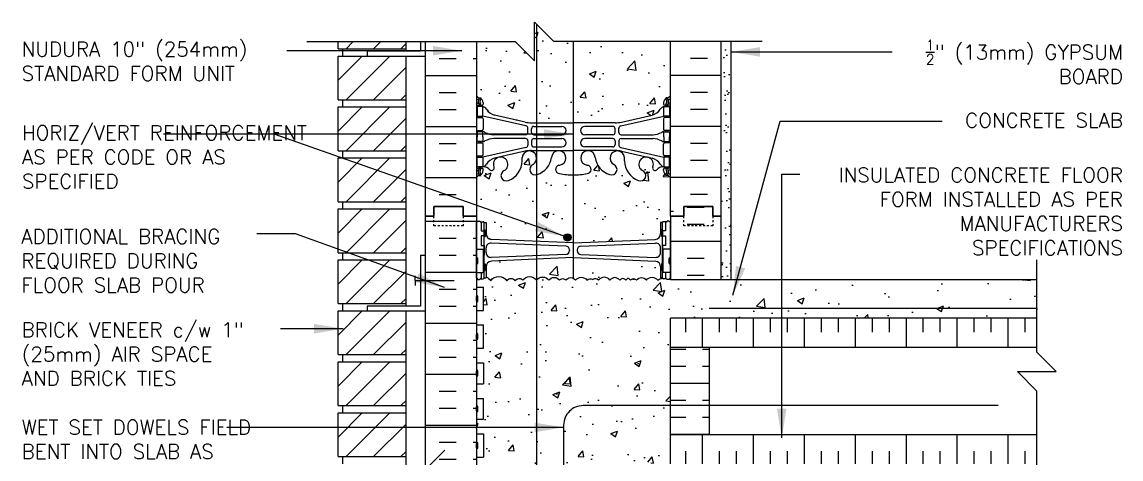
# Model space of a CAD drawing. Header units: inches. Extents: x 194.4 to 285.1, y 91.9 to 159.
# Drawn here: x 228.4 to 285.1, y 136.5 to 159 of the extents above; entities that cross this region are included whole.
import ezdxf

# ---------------------------------------------------------------- set-up
doc = ezdxf.new("R2010")
doc.units = ezdxf.units.IN
doc.header["$LTSCALE"] = 0.5
doc.header["$MEASUREMENT"] = 0
doc.linetypes.add('DASHED2', pattern=[0.375, 0.25, -0.125])
for name, color, linetype in [('HATCH', 12, 'Continuous'), ('line25', 2, 'Continuous'), ('LINE3', 3, 'Continuous'), ('LINE50', 5, 'Continuous'), ('LINE9', 9, 'Continuous'), ('TEXT', 4, 'Continuous'), ('Web_Edge', 9, 'Continuous')]:
    doc.layers.add(name, color=color, linetype=linetype)
doc.styles.add('DIM', font='romans.shx', dxfattribs={"width": 0.7})
doc.styles.add('ROMANS', font='romans.shx', dxfattribs={"height": 0.75})
doc.styles.get("Standard").update_dxf_attribs({"font": 'romans.shx', "height": 0.75})
doc.linetypes.add('STEEL', pattern='A,0.5,-0.2,["X",Standard,S=0.1,R=0,X=-0.1,Y=-0.05],-0.1', length=0.8)
doc.dimstyles.new('ext_8', dxfattribs={"dimscale": 8, "dimtxt": 0.09375, "dimasz": 0.09375, "dimexe": 0.09375, "dimexo": 0.0625, "dimgap": 0.0625, "dimtad": 1, "dimdec": 1, "dimzin": 3, "dimdsep": 46, "dimlunit": 4, "dimtxsty": 'DIM', "dimcen": 0.09, "dimdle": 0.09375, "dimclrt": 4, "dimadec": 0, "dimazin": 0, "dimtfac": 1, "dimtdec": 1, "dimtmove": 2, "dimatfit": 3, "dimfxl": 1, "dimfrac": 2, "dimtolj": 1, "dimtzin": 0, "dimarcsym": 0})
pattern_1 = [(50, (0, 0), (3.5863, -0.31376), [0.375, -4.125]), (355, (0, 0), (-0.693757, 3.76096), [0.3, -3.3]), (100.4514, (0.299, -0.026), (2.892544, 3.4472), [0.3187, -3.50571]), (46.1842, (0, 1), (5.336207, -0.827596), [0.5625, -6.1875]), (96.6356, (0.4447, 0.931), (4.67331, 4.87059), [0.47805, -5.25857]), (351.1842, (0, 1), (4.67331, 4.87059), [0.45, -4.95]), (21, (0.5, 0.75), (2.984535, -2.013094), [0.375, -4.125]), (326, (0.5, 0.75), (1.216577, 3.62575), [0.3, -3.3]), (71.4514, (0.7487, 0.5822), (4.201112, 1.612656), [0.3187, -3.50571]), (37.5, (0, 0), (0.0607993, 1.6644693), [0, -3.26, 0, -3.35, 0, -3.3125]), (7.5, (0, 0), (1.315348, 1.972059), [0, -1.91, 0, -3.185, 0, -1.2625]), (327.5, (-1.115, 0), (2.669112, -0.1127744), [0, -1.25, 0, -3.9, 0, -5.175]), (317.5, (-1.615, 0), (2.915931, 0.500525), [0, -1.625, 0, -2.59, 0, -3.675])]

msp = doc.modelspace()

# ---------------------------------------------------------------- hatches: boundary and pattern name
at = {"layer": 'HATCH'}
h = msp.add_hatch(dxfattribs=at)
h.set_pattern_fill('AR-CONC', color=256, scale=0.5)
h.set_pattern_definition(pattern_1)
h.paths.add_polyline_path([(261.335, 146.38, 0.390098), (261.06, 146.679), (256.852, 146.863, 0.020761), (256.835, 146.864, 0.020761), (256.818, 146.863), (252.61, 146.679, 0.390098), (252.335, 146.38), (252.335, 145.867, -0.121296), (252.577, 145.671, -0.520567), (253.403, 145.671, -0.520567), (253.84, 145.671, -0.520567), (254.229, 145.695, -0.520567), (254.934, 145.695, -0.520567), (255.566, 145.695, -0.520567), (256.125, 145.695, -0.520567), (256.441, 145.695, -0.520567), (256.951, 145.695, -0.520567), (257.534, 145.695, -0.358767), (257.835, 145.739, -0.358767), (258.136, 145.695, -0.520567), (258.719, 145.695, -0.520567), (259.229, 145.695, -0.520567), (259.545, 145.695, -0.115213), (259.661, 145.799, -0.115213), (259.776, 145.695, -0.520567), (260.092, 145.695, -0.520567), (260.603, 145.695, -0.520567), (261.186, 145.695, -0.11209), (261.438, 145.801, -0.092707), (261.435, 145.819), (261.335, 145.819)])
h.paths.add_polyline_path([(261.835, 155.182), (261.835, 157.989), (255.835, 157.989), (254.835, 158.989), (254.835, 156.989), (253.835, 157.989), (251.835, 157.989), (251.835, 155.182, 0.088416), (251.981, 155.084), (252.071, 155.084), (252.071, 155.043, -0.249069), (252.181, 154.836), (252.181, 154.768, -0.414214), (252.118, 154.706), (252.071, 154.706), (252.071, 154.636), (252.176, 154.636, -0.155529), (252.352, 154.502, 0.180914), (252.769, 154.19), (254.35, 153.837, 0.054974), (254.677, 153.801), (256.835, 153.801), (258.993, 153.801, 0.054974), (259.32, 153.837), (260.901, 154.19, 0.180914), (261.318, 154.502, -0.155529), (261.494, 154.636), (261.599, 154.636), (261.599, 154.706), (261.551, 154.706, -0.414214), (261.489, 154.768), (261.489, 154.836, -0.249069), (261.599, 155.043), (261.599, 155.084), (261.689, 155.084, 0.08841)])
h = msp.add_hatch(dxfattribs=at)
h.set_pattern_fill('AR-SAND', color=256, scale=0.5, style=0)
h.set_pattern_definition([(37.5, (66.7022, 3.32965), (-0.0314967, 0.963412), [0, -0.76, 0, -0.85, 0, -0.8125]), (7.5, (66.7022, 3.3297), (0.8848884, 1.411073), [0, -0.41, 0, -0.685, 0, -0.2625]), (327.5, (66.0872, 3.32965), (1.557071, 0.0028295), [0, -0.25, 0, -0.9, 0, -1.175]), (317.5, (66.0872, 3.3297), (1.503063, 0.438838), [0, -0.125, 0, -0.59, 0, -0.675])])
h.paths.add_polyline_path([(264.46, 145.739), (264.96, 145.739), (264.96, 157.989), (264.46, 157.989), (264.46, 148.989)])
h = msp.add_hatch(dxfattribs=at)
h.set_pattern_fill('AR-CONC', color=256, scale=0.5)
h.set_pattern_definition(pattern_1)
h.paths.add_polyline_path([(261.835, 150.989, 0.08841), (261.689, 151.087), (261.599, 151.087), (261.599, 151.129, -0.249069), (261.489, 151.336), (261.489, 151.403, -0.414214), (261.551, 151.466), (261.599, 151.466), (261.599, 151.536), (261.494, 151.536, 0.231736), (261.136, 151.385, -0.8344), (260.925, 151.51), (260.936, 151.531, 2.155404), (260.398, 151.337, -1), (260.184, 150.826, -0.311223), (259.475, 151.842), (259.476, 152.007, 1.661382), (258.915, 151.654, -1), (258.701, 151.143, -0.30095), (257.965, 152.015, 1.661382), (257.404, 151.663, 0.055617), (257.583, 151.617, -0.843243), (257.549, 151.185, -0.047544), (256.835, 151.12, -0.047544), (256.121, 151.185, -0.843243), (256.087, 151.617, 0.055617), (256.266, 151.663, 1.661382), (255.705, 152.015, -0.30095), (254.969, 151.143, -1), (254.755, 151.654, 1.661382), (254.194, 152.007), (254.195, 151.842, -0.311223), (253.486, 150.826, -1), (253.272, 151.337, 2.155404), (252.733, 151.531), (252.745, 151.51, -0.834375), (252.534, 151.385, 0.23174), (252.176, 151.536), (252.071, 151.536), (252.071, 151.466), (252.118, 151.466, -0.414214), (252.181, 151.403), (252.181, 151.336, -0.249069), (252.071, 151.129), (252.071, 151.087), (251.981, 151.087, 0.088416), (251.835, 150.989), (251.835, 148.989), (251.835, 148.659), (251.915, 148.739), (252.005, 148.739), (252.035, 148.709), (252.185, 148.709, -0.414214), (252.235, 148.659), (252.335, 148.659), (252.335, 148.099, 0.390098), (252.61, 147.8), (256.818, 147.616, 0.020761), (256.835, 147.615, 0.020761), (256.852, 147.616), (261.06, 147.8, 0.390098), (261.335, 148.099), (261.335, 148.659), (261.435, 148.659, -0.414214), (261.485, 148.709), (261.585, 148.709), (261.635, 148.709), (261.665, 148.739), (261.755, 148.739), (261.835, 148.659), (261.835, 148.989)])
h = msp.add_hatch(dxfattribs=at)
h.set_pattern_fill('INSUL', color=256, scale=7, style=0)
h.set_pattern_definition([(0, (-2674.3267, -266.02), (0, 2.625), []), (0, (-2674.3267, -265.145), (0, 2.625), [0.875, -0.875]), (0, (-2674.3267, -264.27), (0, 2.625), [0.875, -0.875])])
h.paths.add_polyline_path([(249.21, 130.989), (249.647, 130.989), (249.647, 131.489), (251.147, 131.489), (251.147, 130.989), (251.835, 130.989), (251.835, 148.989), (251.147, 148.989), (251.147, 149.489), (249.647, 149.489), (249.647, 148.989), (249.21, 148.989)])
h = msp.add_hatch(dxfattribs=at)
h.set_pattern_fill('INSUL', color=256, scale=7, style=0)
h.set_pattern_definition([(0, (66.7022, 3.3297), (0, 2.625), []), (0, (66.7022, 4.2047), (0, 2.625), [0.875, -0.875]), (0, (66.7022, 5.0797), (0, 2.625), [0.875, -0.875])])
h.paths.add_polyline_path([(264.46, 148.989), (264.022, 148.989), (264.022, 149.489), (262.522, 149.489), (262.522, 148.989), (261.835, 148.989), (261.835, 145.739), (264.46, 145.739)])
h.paths.add_polyline_path([(264.46, 136.239), (261.835, 136.239), (261.835, 130.989), (262.522, 130.989), (262.522, 131.489), (264.022, 131.489), (264.022, 130.989), (264.46, 130.989)])
h = msp.add_hatch(dxfattribs=at)
h.set_pattern_fill('AR-CONC', color=256, scale=0.5)
h.set_pattern_definition(pattern_1)
h.paths.add_polyline_path([(261.835, 143.739), (280.731, 143.739), (280.731, 145.739), (261.835, 145.739, 0.02434), (261.78, 145.765), (261.755, 145.739), (261.665, 145.739), (261.635, 145.769), (261.485, 145.769, -0.309617), (261.438, 145.801, 0.11209), (261.186, 145.695, 0.520567), (260.603, 145.695, 0.520567), (260.092, 145.695, 0.520567), (259.776, 145.695, 0.115213), (259.661, 145.799, 0.115213), (259.545, 145.695, 0.520567), (259.229, 145.695, 0.520567), (258.719, 145.695, 0.520567), (258.136, 145.695, 0.358767), (257.835, 145.739, 0.358767), (257.534, 145.695, 0.520567), (256.951, 145.695, 0.520567), (256.441, 145.695, 0.520567), (256.125, 145.695, 0.520567), (255.566, 145.695, 0.520567), (254.934, 145.695, 0.520567), (254.229, 145.695, 0.520567), (253.84, 145.671, 0.520567), (253.403, 145.671, 0.520567), (252.577, 145.671, 0.121296), (252.335, 145.867), (252.335, 145.819), (252.235, 145.819, -0.414214), (252.185, 145.769), (252.085, 145.769), (252.035, 145.769), (252.005, 145.739), (251.915, 145.739), (251.835, 145.819), (251.835, 145.344), (252.2, 145.344), (252.2, 144.144), (251.835, 144.144), (251.835, 143.394), (252.2, 143.394), (252.2, 142.194), (251.835, 142.194), (251.835, 141.444), (252.2, 141.444), (252.2, 140.364), (251.835, 140.364), (251.835, 139.614), (252.2, 139.614), (252.2, 138.534), (251.835, 138.534), (251.835, 137.784), (252.2, 137.784), (252.2, 136.584), (251.835, 136.584), (251.835, 136.303, -0.412831), (252.577, 136.171, -0.520567), (253.403, 136.171, -0.520567), (253.84, 136.171, -0.520567), (254.229, 136.195, -0.520567), (254.934, 136.195, -0.520567), (255.566, 136.195, -0.520567), (256.125, 136.195, -0.520567), (256.441, 136.195, -0.520567), (256.951, 136.195, -0.520567), (257.534, 136.195, -0.358767), (257.835, 136.239, -0.358767), (258.136, 136.195, -0.520567), (258.719, 136.195, -0.520567), (259.229, 136.195, -0.520567), (259.545, 136.195, -0.606632), (259.835, 136.239, -0.606632), (260.125, 136.195, -0.520567), (260.441, 136.195, -0.520567), (260.951, 136.195, -0.520567), (261.534, 136.195, -0.358767), (261.835, 136.239), (261.835, 137.739), (261.835, 142.239)])
h.paths.add_polyline_path([(261.325, 122.302), (261.325, 123.663, 0.268138), (261.164, 123.811), (252.506, 123.811, 0.268156), (252.345, 123.663), (252.345, 122.302), (252.465, 122.102), (252.465, 121.989), (252.465, 121.877), (252.345, 121.677), (252.345, 120.316, 0.268156), (252.506, 120.168), (261.164, 120.168, 0.268138), (261.325, 120.316), (261.325, 121.677), (261.205, 121.877), (261.205, 121.989), (261.205, 122.102)])
h.paths.add_polyline_path([(261.325, 115.555, 0.108935), (261.172, 115.442, -0.8344), (260.961, 115.568), (260.972, 115.589, 2.155404), (260.434, 115.395, -1), (260.22, 114.884, -0.311223), (259.511, 115.9), (259.512, 116.065, 1.661382), (258.951, 115.712, -1), (258.737, 115.201, -0.307094), (257.998, 116.096, 1.604516), (257.44, 115.72, 0.044004), (257.581, 115.681, -0.921438), (257.585, 115.242, -0.049932), (256.835, 115.178, -0.049932), (256.085, 115.242, -0.921438), (256.089, 115.681, 0.044004), (256.23, 115.72, 1.604516), (255.671, 116.096, -0.307094), (254.933, 115.201, -1), (254.719, 115.712, 1.661382), (254.158, 116.065), (254.159, 115.919, -0.316114), (253.45, 114.884, -1), (253.236, 115.395, 2.135543), (252.696, 115.594, -0.940447), (252.498, 115.442, 0.108938), (252.345, 115.555), (252.345, 113.718), (252.245, 113.718), (252.245, 113.688, -0.414214), (252.195, 113.638), (252.069, 113.638), (252.026, 113.507, -0.725737), (251.92, 113.488), (251.835, 113.749), (251.835, 112.99), (256.033, 112.989), (257.033, 111.989), (257.033, 112.989), (257.033, 113.989), (258.033, 112.989), (261.835, 112.99), (261.835, 113.749), (261.756, 113.507, -0.725737), (261.65, 113.488), (261.601, 113.638), (261.475, 113.638, -0.414214), (261.425, 113.688), (261.425, 113.718), (261.325, 113.718)])
h = msp.add_hatch(dxfattribs=at)
h.set_pattern_fill('INSUL', color=256, scale=7, angle=90, style=0)
h.set_pattern_definition([(90, (63.998, 6.5134), (-2.625, 2e-16), []), (90, (63.123, 6.5134), (-2.625, 2e-16), [0.875, -0.875]), (90, (62.248, 6.5134), (-2.625, 2e-16), [0.875, -0.875])])
h.paths.add_polyline_path([(280.731, 143.739), (261.835, 143.739), (261.835, 142.239), (280.731, 142.239)])
h.paths.add_polyline_path([(280.731, 136.239), (280.731, 137.739), (261.835, 137.739), (261.835, 136.239)])
h = msp.add_hatch(dxfattribs=at)
h.set_pattern_fill('INSUL', color=256, scale=7)
h.set_pattern_definition([(0, (63.998, 6.5134), (0, 2.625), []), (0, (63.998, 7.3884), (0, 2.625), [0.875, -0.875]), (0, (63.998, 8.2634), (0, 2.625), [0.875, -0.875])])
h.paths.add_polyline_path([(263.835, 139.239), (261.835, 139.239), (261.835, 137.739), (263.835, 137.739)])
h.paths.add_polyline_path([(263.835, 142.239), (261.835, 142.239), (261.835, 139.239), (263.835, 139.239)])
at = {"layer": 'LINE3'}
msp.add_hatch(color=256, dxfattribs=at).paths.add_polyline_path([(256.72, 147.9, 1), (256.345, 147.9, 1)])

# ---------------------------------------------------------------- linework, layer by layer
at = {"layer": 'HATCH'}
for p, q in [((245.118, 157.614), (245.493, 157.989)), ((246.532, 157.614), (246.907, 157.989)), ((247.946, 157.614), (248.21, 157.878)), ((249.923, 157.98), (250.798, 157.98)), ((251.673, 157.98), (251.835, 157.98)), ((263.747, 157.98), (262.872, 157.98)), ((244.71, 155.996), (245.954, 157.239)), ((245.118, 154.989), (247.368, 157.239)), ((249.923, 157.105), (250.798, 157.105)), ((251.673, 157.105), (251.835, 157.105)), ((263.747, 157.105), (262.872, 157.105)), ((246.532, 154.989), (248.21, 156.667)), ((249.21, 156.23), (251.835, 156.23)), ((264.46, 156.23), (261.835, 156.23)), ((247.946, 154.989), (248.21, 155.253)), ((249.923, 155.355), (250.798, 155.355)), ((263.747, 155.355), (262.872, 155.355)), ((244.71, 153.371), (245.954, 154.614)), ((245.118, 152.364), (247.368, 154.614)), ((249.923, 154.48), (250.798, 154.48)), ((263.747, 154.48), (262.872, 154.48)), ((246.532, 152.364), (248.21, 154.042)), ((249.21, 153.605), (251.835, 153.605)), ((264.46, 153.605), (261.835, 153.605)), ((247.946, 152.364), (248.21, 152.628)), ((249.923, 152.73), (250.798, 152.73)), ((263.747, 152.73), (262.872, 152.73)), ((244.71, 150.746), (245.954, 151.989)), ((245.118, 149.739), (247.368, 151.989)), ((249.923, 151.855), (250.798, 151.855)), ((263.747, 151.855), (262.872, 151.855)), ((246.532, 149.739), (248.21, 151.417)), ((249.21, 150.98), (251.835, 150.98)), ((264.46, 150.98), (261.835, 150.98)), ((247.946, 149.739), (248.21, 150.003)), ((249.923, 150.105), (250.798, 150.105)), ((263.747, 150.105), (262.872, 150.105)), ((244.71, 148.121), (245.954, 149.364)), ((245.118, 147.114), (247.368, 149.364)), ((261.997, 149.23), (261.835, 149.23)), ((246.532, 147.114), (248.21, 148.792)), ((247.946, 147.114), (248.21, 147.378)), ((244.71, 145.496), (245.954, 146.739)), ((245.118, 144.489), (247.368, 146.739)), ((246.532, 144.489), (248.21, 146.167)), ((247.946, 144.489), (248.21, 144.753)), ((244.71, 142.871), (245.954, 144.114)), ((245.118, 141.864), (247.368, 144.114)), ((246.532, 141.864), (248.21, 143.542)), ((280.731, 142.239), (261.835, 142.239)), ((247.946, 141.864), (248.21, 142.128)), ((244.71, 140.246), (245.954, 141.489)), ((245.118, 139.239), (247.368, 141.489)), ((246.532, 139.239), (248.21, 140.917)), ((247.946, 139.239), (248.21, 139.503)), ((244.71, 137.621), (245.954, 138.864)), ((245.118, 136.614), (247.368, 138.864)), ((246.532, 136.614), (248.21, 138.292)), ((280.731, 137.739), (261.835, 137.739)), ((247.946, 136.614), (248.21, 136.878))]:
    msp.add_line(p, q, dxfattribs=at)
for points in [[(252.335, 145.867, -0.121296), (252.577, 145.671, -0.520567), (253.403, 145.671, -0.520567), (253.84, 145.671, -0.520567), (254.229, 145.695, -0.520567), (254.934, 145.695, -0.520567), (255.566, 145.695, -0.520567), (256.125, 145.695, -0.520567), (256.441, 145.695, -0.520567), (256.951, 145.695, -0.520567), (257.534, 145.695, -0.358767), (257.835, 145.739)], [(259.661, 145.799, 0.115213), (259.545, 145.695, 0.520567), (259.229, 145.695, 0.520567), (258.719, 145.695, 0.520567), (258.136, 145.695, 0.358767), (257.835, 145.739)], [(259.661, 145.799, -0.115213), (259.776, 145.695, -0.520567), (260.092, 145.695, -0.520567), (260.603, 145.695, -0.520567), (261.186, 145.695, -0.11209), (261.438, 145.801, -0.11209)], [(261.78, 145.765, -0.02434), (261.835, 145.739)]]:
    msp.add_lwpolyline(points, format="xyb", dxfattribs=at)
at = {"layer": 'line25'}
for p, q in [((244.71, 157.614), (244.71, 157.989)), ((244.71, 157.614), (248.21, 157.614)), ((244.96, 157.239), (244.96, 157.614)), ((248.21, 157.489), (248.21, 157.989)), ((251.835, 157.989), (251.835, 148.989)), ((261.835, 148.989), (261.835, 157.989)), ((244.71, 157.239), (248.21, 157.239)), ((244.71, 154.989), (244.71, 157.239)), ((248.21, 144.364), (248.21, 157.239)), ((244.71, 154.989), (248.21, 154.989)), ((244.96, 154.614), (244.96, 154.989)), ((244.71, 154.614), (248.21, 154.614)), ((244.71, 152.364), (244.71, 154.614)), ((244.71, 152.364), (248.21, 152.364)), ((244.71, 151.989), (248.21, 151.989)), ((244.71, 149.739), (244.71, 151.989)), ((244.96, 151.989), (244.96, 152.364)), ((244.71, 149.739), (248.21, 149.739)), ((244.96, 149.364), (244.96, 149.739)), ((244.71, 149.364), (248.21, 149.364)), ((244.71, 147.114), (244.71, 149.364)), ((251.835, 148.989), (251.835, 130.989)), ((261.835, 148.989), (261.835, 145.739)), ((244.71, 147.114), (248.21, 147.114)), ((244.71, 146.739), (248.21, 146.739)), ((244.71, 144.489), (244.71, 146.739)), ((244.96, 146.739), (244.96, 147.114)), ((251.835, 147.294), (252.2, 147.294)), ((252.2, 146.094), (252.2, 147.294)), ((261.835, 147.294), (261.47, 147.294)), ((261.47, 146.094), (261.47, 147.294)), ((251.835, 146.094), (252.2, 146.094)), ((261.835, 146.094), (261.47, 146.094)), ((261.835, 145.739), (280.731, 145.739)), ((251.835, 145.344), (252.2, 145.344)), ((252.2, 144.144), (252.2, 145.344)), ((244.71, 144.489), (248.21, 144.489)), ((244.96, 144.114), (244.96, 144.489)), ((244.71, 144.114), (248.21, 144.114)), ((244.71, 141.864), (244.71, 144.114)), ((248.21, 130.989), (248.21, 144.114)), ((251.835, 144.144), (252.2, 144.144)), ((251.835, 143.394), (252.2, 143.394)), ((252.2, 142.194), (252.2, 143.394)), ((280.731, 143.739), (261.835, 143.739)), ((261.835, 142.239), (261.835, 143.739)), ((244.71, 141.864), (248.21, 141.864)), ((244.96, 141.489), (244.96, 141.864)), ((251.835, 142.194), (252.2, 142.194)), ((244.71, 141.489), (248.21, 141.489)), ((244.71, 139.239), (244.71, 141.489)), ((251.835, 141.444), (252.2, 141.444)), ((252.2, 141.444), (252.2, 140.364)), ((251.835, 140.364), (252.2, 140.364)), ((251.835, 139.614), (252.2, 139.614)), ((252.2, 138.534), (252.2, 139.614)), ((244.71, 139.239), (248.21, 139.239)), ((244.71, 138.864), (248.21, 138.864)), ((244.71, 136.614), (244.71, 138.864)), ((244.96, 138.864), (244.96, 139.239)), ((251.835, 138.534), (252.2, 138.534)), ((251.835, 137.784), (252.2, 137.784)), ((252.2, 137.784), (252.2, 136.584)), ((261.835, 136.239), (261.835, 137.739)), ((244.71, 136.614), (248.21, 136.614)), ((244.96, 136.239), (244.96, 136.614)), ((251.835, 136.584), (252.2, 136.584))]:
    msp.add_line(p, q, dxfattribs=at)
at = {"layer": 'LINE3'}
for p, q in [((254.943, 158.881), (254.943, 113.475)), ((256.818, 157.989), (256.818, 145.803))]:
    msp.add_line(p, q, dxfattribs=at)
at = {"layer": 'LINE3', "linetype": 'STEEL'}
msp.add_line((280.731, 144.239), (263.835, 144.239), dxfattribs=at)
at = {"layer": 'LINE3'}
msp.add_lwpolyline([(278.731, 139.239), (257.335, 139.239, 0.414214), (256.335, 138.239), (256.335, 125.18)], format="xyb", dxfattribs=at)
msp.add_circle((256.533, 147.9), 0.188, dxfattribs=at)
at = {"layer": 'LINE50'}
for p, q in [((249.21, 148.989), (249.21, 157.989)), ((264.46, 148.989), (264.46, 157.989)), ((249.21, 130.989), (249.21, 148.989)), ((264.46, 145.739), (264.46, 148.989))]:
    msp.add_line(p, q, dxfattribs=at)
for points in [[(249.21, 148.989), (249.647, 148.989), (249.647, 149.489), (251.147, 149.489), (251.147, 148.989), (251.835, 148.989)], [(251.835, 148.989), (251.147, 148.989), (251.147, 149.489), (249.647, 149.489), (249.647, 148.989), (249.21, 148.989)], [(264.46, 148.989), (264.022, 148.989), (264.022, 149.489), (262.522, 149.489), (262.522, 148.989), (261.835, 148.989)], [(261.835, 148.989), (262.522, 148.989), (262.522, 149.489), (264.022, 149.489), (264.022, 148.989), (264.46, 148.989)]]:
    msp.add_lwpolyline(points, dxfattribs=at)
at = {"layer": 'LINE9'}
for p, q in [((254.835, 156.989), (254.835, 158.989)), ((254.835, 158.989), (255.835, 157.989)), ((243.103, 157.989), (253.835, 157.989)), ((248.96, 157.989), (248.96, 157.489)), ((253.835, 157.989), (254.835, 156.989)), ((266.567, 157.989), (255.835, 157.989)), ((264.96, 157.989), (264.96, 145.739)), ((248.96, 157.489), (246.21, 157.489)), ((246.21, 157.489), (246.21, 157.239)), ((246.21, 157.239), (249.21, 157.239)), ((251.835, 148.659), (251.915, 148.739)), ((251.835, 145.819), (251.835, 148.659)), ((251.915, 148.739), (252.005, 148.739)), ((252.085, 148.659), (252.005, 148.739)), ((252.035, 148.709), (252.185, 148.709)), ((252.085, 148.709), (252.185, 148.709)), ((252.085, 148.659), (252.085, 148.239)), ((252.235, 145.819), (252.235, 148.659)), ((252.235, 148.659), (252.335, 148.659)), ((252.235, 148.639), (252.235, 148.639)), ((252.335, 148.659), (252.335, 148.099)), ((261.435, 148.659), (261.335, 148.659)), ((261.335, 148.659), (261.335, 148.099)), ((261.435, 145.819), (261.435, 148.659)), ((261.435, 148.639), (261.435, 148.639)), ((261.635, 148.709), (261.485, 148.709)), ((261.585, 148.709), (261.485, 148.709)), ((261.585, 148.659), (261.665, 148.739)), ((261.585, 148.659), (261.585, 148.239)), ((261.755, 148.739), (261.665, 148.739)), ((261.835, 148.659), (261.755, 148.739)), ((261.835, 145.819), (261.835, 148.659)), ((252.085, 147.989), (252.085, 147.489)), ((252.235, 148.289), (252.285, 148.289)), ((252.235, 147.939), (252.285, 147.939)), ((252.285, 148.289), (252.285, 147.939)), ((261.385, 148.289), (261.385, 147.939)), ((261.435, 148.289), (261.385, 148.289)), ((261.435, 147.939), (261.385, 147.939)), ((261.585, 147.989), (261.585, 147.489)), ((252.335, 147.121), (252.335, 147.358)), ((256.452, 147.456), (252.595, 147.608)), ((256.818, 147.616), (252.61, 147.8)), ((256.852, 147.616), (261.06, 147.8)), ((257.218, 147.456), (261.075, 147.608)), ((261.335, 147.121), (261.335, 147.358)), ((248.96, 146.989), (248.96, 144.364)), ((248.96, 146.989), (249.21, 146.989)), ((251.835, 146.584), (251.835, 146.804)), ((251.835, 146.749), (251.835, 146.749)), ((251.875, 146.844), (251.875, 146.844)), ((251.915, 146.584), (251.915, 146.804)), ((256.452, 147.023), (252.595, 146.871)), ((256.818, 146.863), (252.61, 146.679)), ((256.635, 147.257), (256.635, 147.222)), ((256.852, 146.863), (261.06, 146.679)), ((257.035, 147.257), (257.035, 147.222)), ((257.218, 147.023), (261.075, 146.871)), ((261.755, 146.804), (261.755, 146.584)), ((261.795, 146.844), (261.795, 146.844)), ((261.835, 146.804), (261.835, 146.584)), ((261.835, 146.749), (261.835, 146.749)), ((251.835, 146.639), (251.835, 146.639)), ((251.875, 146.544), (251.875, 146.544)), ((252.235, 146.539), (252.285, 146.539)), ((252.235, 146.189), (252.285, 146.189)), ((252.285, 146.539), (252.285, 146.189)), ((252.335, 146.38), (252.335, 145.819)), ((261.335, 146.38), (261.335, 145.819)), ((261.435, 146.539), (261.385, 146.539)), ((261.385, 146.539), (261.385, 146.189)), ((261.435, 146.189), (261.385, 146.189)), ((261.795, 146.544), (261.795, 146.544)), ((261.835, 146.639), (261.835, 146.639)), ((248.688, 145.677), (248.688, 145.927)), ((248.688, 145.677), (250.688, 145.677)), ((248.688, 145.677), (248.688, 145.427)), ((251.835, 145.819), (251.915, 145.739)), ((251.915, 145.739), (252.005, 145.739)), ((252.085, 145.819), (252.005, 145.739)), ((252.035, 145.769), (252.185, 145.769)), ((252.085, 146.094), (252.085, 145.819)), ((252.085, 145.769), (252.185, 145.769)), ((252.235, 145.819), (252.335, 145.819)), ((261.435, 145.819), (261.335, 145.819)), ((261.585, 145.769), (261.485, 145.769)), ((261.635, 145.769), (261.485, 145.769)), ((261.585, 146.094), (261.585, 145.819)), ((261.585, 145.819), (261.665, 145.739)), ((261.755, 145.739), (261.665, 145.739)), ((261.835, 145.819), (261.755, 145.739)), ((251.835, 144.634), (251.835, 144.854)), ((251.835, 144.799), (251.835, 144.799)), ((251.835, 144.689), (251.835, 144.689)), ((251.875, 144.894), (251.875, 144.894)), ((251.875, 144.594), (251.875, 144.594)), ((251.915, 144.634), (251.915, 144.854)), ((248.96, 144.364), (246.21, 144.364)), ((246.21, 144.364), (246.21, 144.114)), ((246.21, 144.114), (249.21, 144.114)), ((251.835, 142.684), (251.835, 142.904)), ((251.835, 142.849), (251.835, 142.849)), ((251.875, 142.944), (251.875, 142.944)), ((251.915, 142.684), (251.915, 142.904)), ((251.835, 142.739), (251.835, 142.739)), ((251.875, 142.644), (251.875, 142.644)), ((261.835, 137.739), (261.835, 142.239)), ((263.835, 142.239), (263.835, 137.739)), ((251.835, 140.794), (251.835, 141.014)), ((251.835, 140.959), (251.835, 140.959)), ((251.835, 140.849), (251.835, 140.849)), ((251.875, 141.054), (251.875, 141.054)), ((251.875, 140.754), (251.875, 140.754)), ((251.915, 140.794), (251.915, 141.014)), ((251.835, 138.964), (251.835, 139.184)), ((251.835, 139.129), (251.835, 139.129)), ((251.835, 139.019), (251.835, 139.019)), ((251.875, 139.224), (251.875, 139.224)), ((251.875, 138.924), (251.875, 138.924)), ((251.915, 138.964), (251.915, 139.184)), ((251.835, 137.074), (251.835, 137.294)), ((251.835, 137.239), (251.835, 137.239)), ((251.835, 137.129), (251.835, 137.129)), ((251.875, 137.334), (251.875, 137.334)), ((251.915, 137.074), (251.915, 137.294)), ((248.975, 135.716), (250.21, 136.951)), ((251.875, 137.034), (251.875, 137.034))]:
    msp.add_line(p, q, dxfattribs=at)
at = {"layer": 'LINE9', "linetype": 'DASHED2', "ltscale": 0.15}
for points in [[(251.147, 148.989), (251.147, 148.989), (251.147, 148.489), (249.647, 148.489), (249.647, 148.989), (249.647, 148.989)], [(264.022, 148.989), (264.022, 148.989), (264.022, 148.489), (262.522, 148.489), (262.522, 148.989), (262.522, 148.989)]]:
    msp.add_lwpolyline(points, dxfattribs=at)
at = {"layer": 'LINE9'}
for points in [[(252.085, 148.239), (252.235, 148.239), (252.235, 147.989), (252.085, 147.989)], [(261.585, 148.239), (261.435, 148.239), (261.435, 147.989), (261.585, 147.989)], [(252.085, 147.489), (252.085, 147.489), (252.235, 147.489), (252.235, 146.989), (252.2, 146.989)], [(261.585, 147.489), (261.585, 147.489), (261.435, 147.489), (261.435, 146.989), (261.47, 146.989)], [(280.731, 135.239), (280.731, 139.989), (279.731, 140.989), (281.731, 140.989), (280.731, 141.989), (280.731, 146.739)], [(252.2, 146.239), (252.235, 146.239), (252.235, 146.489), (252.2, 146.489)], [(261.47, 146.239), (261.435, 146.239), (261.435, 146.489), (261.47, 146.489)]]:
    msp.add_lwpolyline(points, dxfattribs=at)
for centre, radius, start, end in [((252.185, 148.659), 0.05, 0, 90), ((261.485, 148.659), 0.05, 90, 180), ((252.635, 148.099), 0.3, 180, 265.2426), ((261.035, 148.099), 0.3, 274.7574, 0), ((252.585, 147.358), 0.25, 87.7479, 180), ((256.435, 147.257), 0.2, 0, 85.2426), ((256.835, 147.815), 0.2, 265.2426, 270), ((256.835, 147.815), 0.2, 270, 274.7574), ((257.235, 147.257), 0.2, 94.7574, 180), ((261.085, 147.358), 0.25, 0, 92.2521), ((251.875, 146.804), 0.04, 90, 180), ((251.875, 146.804), 0.04, 360, 90), ((252.585, 147.121), 0.25, 180, 272.2521), ((256.435, 147.222), 0.2, 274.7574, 0), ((256.835, 146.664), 0.2, 90, 94.7574), ((256.835, 146.664), 0.2, 85.2426, 90), ((257.235, 147.222), 0.2, 180, 265.2426), ((261.085, 147.121), 0.25, 267.7479, 0), ((261.795, 146.804), 0.04, 90, 180), ((261.795, 146.804), 0.04, 360, 90), ((251.875, 146.584), 0.04, 180, 270), ((251.875, 146.584), 0.04, 270, 0), ((252.635, 146.38), 0.3, 94.7574, 180), ((261.035, 146.38), 0.3, 0, 85.2426), ((261.795, 146.584), 0.04, 180, 270), ((261.795, 146.584), 0.04, 270, 0), ((252.185, 145.819), 0.05, 270, 0), ((261.485, 145.819), 0.05, 180, 270), ((251.875, 144.854), 0.04, 90, 180), ((251.875, 144.634), 0.04, 180, 270), ((251.875, 144.854), 0.04, 360, 90), ((251.875, 144.634), 0.04, 270, 0), ((251.875, 142.904), 0.04, 90, 180), ((251.875, 142.904), 0.04, 360, 90), ((251.875, 142.684), 0.04, 180, 270), ((251.875, 142.684), 0.04, 270, 0), ((251.875, 141.014), 0.04, 90, 180), ((251.875, 140.794), 0.04, 180, 270), ((251.875, 141.014), 0.04, 360, 90), ((251.875, 140.794), 0.04, 270, 0), ((251.875, 139.184), 0.04, 90, 180), ((251.875, 138.964), 0.04, 180, 270), ((251.875, 139.184), 0.04, 360, 90), ((251.875, 138.964), 0.04, 270, 0), ((251.875, 137.294), 0.04, 90, 180), ((251.875, 137.294), 0.04, 360, 90), ((251.875, 137.074), 0.04, 180, 270), ((251.875, 137.074), 0.04, 270, 0)]:
    msp.add_arc(centre, radius, start, end, dxfattribs=at)
at = {"layer": 'Web_Edge'}
for p, q in [((251.835, 154.806), (251.913, 154.806)), ((251.835, 154.706), (252.118, 154.706)), ((251.981, 155.084), (252.071, 155.084)), ((251.981, 154.706), (251.981, 154.636)), ((252.071, 155.084), (252.071, 155.043)), ((252.071, 154.706), (252.071, 154.636)), ((252.181, 154.836), (252.181, 154.768)), ((261.489, 154.836), (261.489, 154.768)), ((261.835, 154.706), (261.551, 154.706)), ((261.689, 155.084), (261.599, 155.084)), ((261.599, 155.084), (261.599, 155.043)), ((261.599, 154.706), (261.599, 154.636)), ((261.689, 154.706), (261.689, 154.636)), ((261.835, 154.806), (261.757, 154.806)), ((251.981, 154.136), (251.981, 154.066)), ((252.071, 154.136), (252.071, 154.066)), ((254.393, 153.639), (252.176, 154.136)), ((254.35, 153.837), (252.769, 154.19)), ((259.276, 153.639), (261.494, 154.136)), ((259.32, 153.837), (260.901, 154.19)), ((261.599, 154.136), (261.599, 154.066)), ((261.689, 154.136), (261.689, 154.066)), ((251.835, 154.066), (252.118, 154.066)), ((252.181, 154.003), (252.181, 153.468)), ((254.677, 153.801), (256.835, 153.801)), ((254.804, 153.615), (256.243, 153.615)), ((258.993, 153.801), (256.835, 153.801)), ((258.866, 153.615), (257.427, 153.615)), ((261.489, 154.003), (261.489, 153.468)), ((261.835, 154.066), (261.551, 154.066)), ((251.835, 153.406), (252.118, 153.406)), ((251.981, 153.406), (251.981, 153.336)), ((252.071, 153.406), (252.071, 153.336)), ((254.366, 153.18), (252.729, 153.18)), ((254.366, 152.992), (252.729, 152.992)), ((254.491, 153.305), (254.491, 153.517)), ((254.679, 153.306), (254.679, 153.49)), ((254.804, 153.181), (256.243, 153.181)), ((254.804, 152.991), (256.243, 152.991)), ((258.866, 153.181), (257.427, 153.181)), ((258.866, 152.991), (257.427, 152.991)), ((258.991, 153.306), (258.991, 153.49)), ((259.179, 153.305), (259.179, 153.517)), ((259.304, 153.18), (260.941, 153.18)), ((259.304, 152.992), (260.941, 152.992)), ((261.835, 153.406), (261.551, 153.406)), ((261.599, 153.406), (261.599, 153.336)), ((261.689, 153.406), (261.689, 153.336)), ((251.835, 152.766), (252.118, 152.766)), ((251.981, 152.766), (251.981, 152.836)), ((252.071, 152.766), (252.071, 152.836)), ((254.393, 152.532), (252.176, 152.036)), ((252.181, 152.168), (252.181, 152.703)), ((254.491, 152.867), (254.491, 152.654)), ((254.679, 152.866), (254.679, 152.682)), ((254.804, 152.557), (256.243, 152.557)), ((258.866, 152.557), (257.427, 152.557)), ((258.991, 152.866), (258.991, 152.682)), ((259.179, 152.867), (259.179, 152.654)), ((259.276, 152.532), (261.494, 152.036)), ((261.489, 152.168), (261.489, 152.703)), ((261.835, 152.766), (261.551, 152.766)), ((261.599, 152.766), (261.599, 152.836)), ((261.689, 152.766), (261.689, 152.836)), ((251.835, 152.106), (252.118, 152.106)), ((251.981, 152.036), (251.981, 152.106)), ((252.071, 152.036), (252.071, 152.106)), ((254.35, 152.334), (252.769, 151.981)), ((254.195, 151.842), (254.194, 152.007)), ((254.677, 152.37), (256.835, 152.37)), ((258.993, 152.37), (256.835, 152.37)), ((259.32, 152.334), (260.901, 151.981)), ((259.475, 151.842), (259.476, 152.007)), ((261.835, 152.106), (261.551, 152.106)), ((261.599, 152.036), (261.599, 152.106)), ((261.689, 152.036), (261.689, 152.106)), ((251.835, 151.466), (252.118, 151.466)), ((251.835, 151.366), (251.913, 151.366)), ((251.981, 151.466), (251.981, 151.536)), ((252.071, 151.466), (252.071, 151.536)), ((252.181, 151.336), (252.181, 151.403)), ((252.733, 151.531), (252.745, 151.51)), ((260.936, 151.531), (260.925, 151.51)), ((261.489, 151.336), (261.489, 151.403)), ((261.835, 151.466), (261.551, 151.466)), ((261.599, 151.466), (261.599, 151.536)), ((261.689, 151.466), (261.689, 151.536)), ((261.835, 151.366), (261.757, 151.366)), ((251.981, 151.087), (252.071, 151.087)), ((252.071, 151.087), (252.071, 151.129)), ((261.599, 151.087), (261.599, 151.129)), ((261.689, 151.087), (261.599, 151.087))]:
    msp.add_line(p, q, dxfattribs=at)
for points in [[(251.876, 154.136), (252.176, 154.136), (252.176, 154.636), (251.876, 154.636)], [(261.794, 154.136), (261.494, 154.136), (261.494, 154.636), (261.794, 154.636)], [(251.876, 152.036), (252.176, 152.036), (252.176, 151.536), (251.876, 151.536)], [(261.794, 152.036), (261.494, 152.036), (261.494, 151.536), (261.794, 151.536)]]:
    msp.add_lwpolyline(points, close=True, dxfattribs=at)
for points in [[(252.176, 153.086), (252.176, 153.336), (251.876, 153.336), (251.876, 153.086)], [(252.176, 153.086), (252.176, 152.836), (251.876, 152.836), (251.876, 153.086)], [(261.494, 153.086), (261.494, 153.336), (261.794, 153.336), (261.794, 153.086)], [(261.494, 153.086), (261.494, 152.836), (261.794, 152.836), (261.794, 153.086)]]:
    msp.add_lwpolyline(points, dxfattribs=at)
for centre, radius, start, end in [((252.181, 155.543), 0.5, 226.2109, 250.5288), ((252.181, 155.543), 0.6, 234.7832, 245.0748), ((251.913, 154.825), 0.0196, 269.4032, 15.4901), ((252.175, 154.89), 0.25, 140.1145, 222.4609), ((251.919, 154.98), 0.021, 343.464, 63.9957), ((252.017, 155.021), 0.045, 321.448, 139.1879), ((252.023, 154.752), 0.045, 222.4609, 42.4609), ((251.931, 154.836), 0.25, 0, 70.5288), ((252.175, 154.89), 0.16, 140.0001, 222.4609), ((252.118, 154.768), 0.0625, 270, 0), ((261.739, 154.836), 0.25, 109.4712, 180), ((261.551, 154.768), 0.0625, 180, 270), ((261.646, 154.752), 0.045, 137.5391, 317.5391), ((261.653, 155.021), 0.045, 40.8121, 218.552), ((261.495, 154.89), 0.16, 317.5391, 39.9999), ((261.489, 155.543), 0.5, 289.4712, 313.7878), ((261.495, 154.89), 0.25, 317.5391, 39.8855), ((261.751, 154.98), 0.021, 116.0043, 196.536), ((261.757, 154.825), 0.0196, 164.5099, 270.5968), ((261.489, 155.543), 0.6, 294.9252, 305.2158), ((252.054, 154.293), 0.364, 34.9775, 70.3387), ((252.977, 154.904), 0.743, 212.7919, 253.8107), ((260.693, 154.904), 0.743, 286.1893, 327.2081), ((261.616, 154.293), 0.364, 109.6613, 145.0225), ((252.118, 154.003), 0.0625, 0, 90), ((254.677, 155.301), 1.5, 257.4135, 270), ((254.366, 153.517), 0.125, 0, 77.3767), ((254.804, 153.49), 0.125, 90, 180), ((256.243, 153.398), 0.217, 270, 90), ((257.427, 153.398), 0.217, 90, 270), ((258.866, 153.49), 0.125, 0, 90), ((258.993, 155.301), 1.5, 270, 282.5865), ((259.304, 153.517), 0.125, 102.6233, 180), ((261.551, 154.003), 0.0625, 90, 180), ((252.118, 153.468), 0.0625, 270, 0), ((252.172, 153.117), 0.219, 60.4937, 88.92), ((252.817, 154.347), 1.17, 242.6365, 265.6505), ((252.817, 151.825), 1.17, 94.3495, 117.3635), ((254.366, 153.305), 0.125, 270, 0), ((254.366, 152.867), 0.125, 0, 90), ((254.804, 153.306), 0.125, 180, 270), ((254.804, 152.866), 0.125, 90, 180), ((256.243, 152.774), 0.217, 270, 90), ((257.427, 152.774), 0.217, 90, 270), ((258.866, 153.306), 0.125, 270, 360), ((258.866, 152.866), 0.125, 0, 90), ((259.304, 153.305), 0.125, 180, 270), ((259.304, 152.867), 0.125, 90, 180), ((260.852, 154.347), 1.17, 274.3495, 297.3635), ((260.852, 151.825), 1.17, 62.6365, 85.6505), ((261.498, 153.117), 0.219, 91.08, 119.5063), ((261.551, 153.468), 0.0625, 180, 270), ((252.118, 152.703), 0.0625, 0, 90), ((252.172, 153.054), 0.219, 271.08, 299.5063), ((254.366, 152.654), 0.125, 282.6233, 0), ((254.804, 152.682), 0.125, 180, 270), ((258.866, 152.682), 0.125, 270, 0), ((259.304, 152.654), 0.125, 180, 257.3767), ((261.498, 153.054), 0.219, 240.4937, 268.92), ((261.551, 152.703), 0.0625, 90, 180), ((252.118, 152.168), 0.0625, 270, 0), ((252.977, 151.267), 0.743, 106.1893, 147.2081), ((253.085, 151.662), 0.375, 299.9315, 200.3757), ((253.103, 151.848), 1.092, 290.5175, 359.6668), ((254.568, 151.979), 0.375, 299.9315, 175.7552), ((254.677, 150.87), 1.5, 90, 102.5865), ((254.678, 152.135), 1.034, 286.3365, 353.3331), ((256.079, 151.988), 0.375, 299.9315, 175.7552), ((257.591, 151.988), 0.375, 4.2448, 240.0685), ((258.992, 152.135), 1.034, 186.6669, 253.6635), ((259.102, 151.979), 0.375, 4.2448, 240.0685), ((258.993, 150.87), 1.5, 77.4135, 90), ((260.567, 151.848), 1.092, 180.3332, 249.4825), ((260.585, 151.662), 0.375, 339.6243, 240.0685), ((260.693, 151.267), 0.743, 32.7919, 73.8107), ((261.551, 152.168), 0.0625, 180, 270), ((251.913, 151.346), 0.0196, 344.5099, 90.5968), ((252.175, 151.281), 0.25, 137.5391, 219.8855), ((252.023, 151.419), 0.045, 317.5391, 137.5391), ((251.931, 151.336), 0.25, 289.4712, 360), ((252.175, 151.281), 0.16, 137.5391, 219.9999), ((252.118, 151.403), 0.0625, 360, 90), ((252.054, 151.878), 0.364, 289.6613, 325.0225), ((252.201, 151.095), 0.441, 41.0127, 93.2024), ((252.628, 151.467), 0.125, 221.0127, 20.3757), ((253.379, 151.082), 0.277, 112.68, 292.68), ((254.862, 151.399), 0.277, 112.68, 292.68), ((256.141, 151.404), 0.22, 104.2604, 264.8165), ((255.972, 152.443), 0.834, 277.8937, 290.6271), ((257.698, 152.443), 0.834, 249.3729, 262.1063), ((257.529, 151.404), 0.22, 275.1835, 75.7396), ((258.808, 151.399), 0.277, 247.32, 67.32), ((260.291, 151.082), 0.277, 247.32, 67.32), ((261.042, 151.467), 0.125, 159.6243, 318.9873), ((261.469, 151.095), 0.441, 86.7976, 138.9873), ((261.616, 151.878), 0.364, 214.9775, 250.3387), ((261.551, 151.403), 0.0625, 90, 180), ((261.739, 151.336), 0.25, 180, 250.5288), ((261.646, 151.419), 0.045, 42.4609, 222.4609), ((261.495, 151.281), 0.16, 320.0001, 42.4609), ((261.495, 151.281), 0.25, 320.1145, 42.4609), ((261.757, 151.346), 0.0196, 89.4032, 195.4901), ((252.181, 150.629), 0.6, 114.9252, 125.2168), ((252.181, 150.629), 0.5, 109.4712, 133.7891), ((251.919, 151.192), 0.021, 296.0043, 16.536), ((252.017, 151.15), 0.045, 220.8121, 38.552), ((256.818, 154.897), 3.777, 259.3725, 270.2606), ((256.852, 154.897), 3.777, 269.7394, 280.6275), ((261.653, 151.15), 0.045, 141.448, 319.1879), ((261.489, 150.629), 0.5, 46.2122, 70.5288), ((261.751, 151.192), 0.021, 163.464, 243.9957), ((261.489, 150.629), 0.6, 54.7832, 65.0748)]:
    msp.add_arc(centre, radius, start, end, dxfattribs=at)
for points in [[(254.679, 153.311), (254.679, 153.485)], [(258.991, 153.311), (258.991, 153.485)], [(254.679, 152.861), (254.679, 152.687)], [(258.991, 152.861), (258.991, 152.687)]]:
    msp.add_open_spline(points, degree=1, dxfattribs=at)

# ---------------------------------------------------------------- texts
at = {"layer": 'TEXT', "char_height": 0.75, "style": 'ROMANS'}
for s, insert, width, attachment_point in [('NUDURA 10" (254mm) STANDARD FORM UNIT', (228.395, 156.965), 13.9131, 4), ('\\A1; {\\H0.7x;\\S1/2;}" (13mm) GYPSUM BOARD', (285.162, 156.934), 12.17415, 6), ('\\A1; {\\H1x;CONCRETE SLAB}', (285.162, 153.929), 12.17415, 6), ('HORIZ/VERT REINFORCEMENT AS PER CODE OR AS SPECIFIED', (228.411, 152.037), 16.22436, 4), ('INSULATED CONCRETE FLOOR FORM INSTALLED AS PER MANUFACTURERS SPECIFICATIONS', (285.162, 149.237), 17.62644, 6), ('ADDITIONAL BRACING REQUIRED DURING FLOOR SLAB POUR', (228.381, 146.696), 12.17415, 4), ('BRICK VENEER c/w 1" (25mm) AIR SPACE AND BRICK TIES', (228.397, 141.892), 13.18701, 4), ('WET SET DOWELS FIELD BENT INTO SLAB AS SPECIFIED', (228.397, 136.875), 13.18701, 4)]:
    msp.add_mtext(s, dxfattribs=dict(at, insert=insert, width=width, attachment_point=attachment_point))

# ---------------------------------------------------------------- leaders
at = {"layer": 'TEXT'}
for points, override in [([(251.092, 157.51), (242.068, 157.51)], {"dimasz": 0.1875, "dimtad": 0}), ([(264.957, 157.451), (270.377, 157.451), (273.275, 157.451)], {"dimasz": 0.1875, "dimtad": 0}), ([(265.062, 144.921), (267.498, 153.885), (275.853, 153.885)], {"dimasz": 0.1875, "dimtad": 0}), ([(256.818, 153.216), (235.704, 153.216)], {"dimasz": 0.1875, "dimtad": 0}), ([(256.356, 147.962), (241.415, 153.216)], {"dimasz": 0.1875, "dimgap": 0.0625, "dimtad": 0}), ([(267.576, 137.585), (267.576, 151.158), (268.511, 151.158)], {"dimasz": 0.1875, "dimtad": 0}), ([(250.193, 145.316), (242.516, 148.083), (240.519, 148.083)], {"dimasz": 0.1875, "dimtad": 0}), ([(244.97, 143.197), (241.747, 143.197)], {"dimasz": 0.1875, "dimtad": 0}), ([(256.335, 138.117), (243.492, 138.117), (238.974, 138.117)], {"dimasz": 0.1875, "dimtad": 0})]:
    msp.add_leader(points, dimstyle='ext_8', override=override, dxfattribs=at)

doc.saveas('drawing.dxf')
